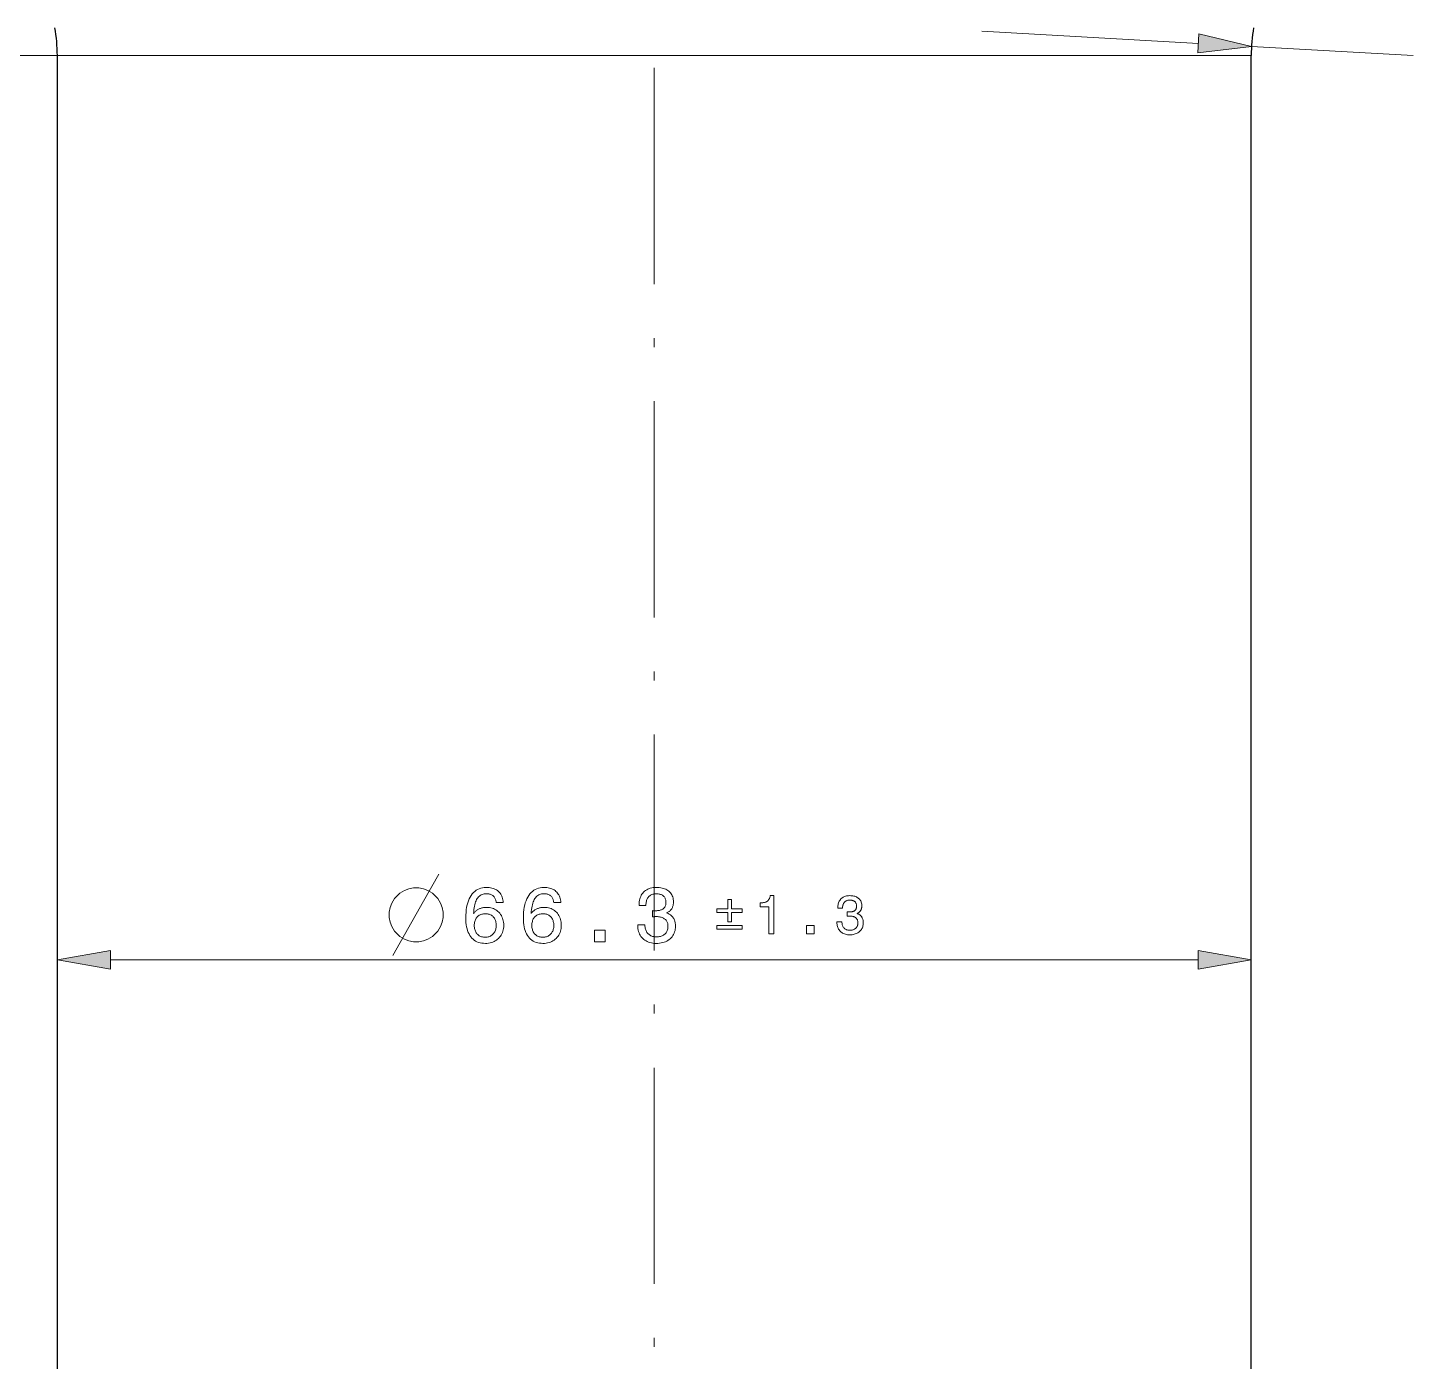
# Model space of a CAD drawing. Extents: x 0 to 420, y 0 to 594.
# Drawn here: x 109.7 to 186.6, y 316.8 to 390.9 of the extents above; entities that cross this region are included whole.
import ezdxf

# ---------------------------------------------------------------- set-up
doc = ezdxf.new("R2010")
doc.units = 0
doc.linetypes.add('DASHDOT', pattern=[18.5, 12, -3, 0.5, -3])

msp = doc.modelspace()

# ---------------------------------------------------------------- linework, layer by layer
at = {"linetype": 'DASHDOT', "lineweight": 13}
msp.add_line((144.475, 518.128), (144.475, 263.401), dxfattribs=at)
at = {"lineweight": 13, "ltscale": 0.301139}
msp.add_line((174.69, 389.992), (162.663, 390.674), dxfattribs=at)
at = {"lineweight": 13, "ltscale": 0.225}
msp.add_line((186.625, 389.315), (177.639, 389.825), dxfattribs=at)
at = {"lineweight": 13}
for p, q in [((111.325, 389.315), (68.419, 389.315)), ((111.325, 389.315), (68.527, 389.315)), ((177.625, 389.315), (115.383, 389.315)), ((114.279, 339.114), (174.67, 339.114))]:
    msp.add_line(p, q, dxfattribs=at)
at = {"lineweight": 13, "ltscale": 0.101454}
msp.add_line((115.383, 389.315), (111.325, 389.315), dxfattribs=at)
at = {"lineweight": 30}
for p, q in [((111.325, 288.215), (111.325, 389.315)), ((177.625, 288.215), (177.625, 389.315))]:
    msp.add_line(p, q, dxfattribs=at)
at = {"lineweight": 13}
for points in [[(174.66, 389.472), (177.639, 389.825), (174.719, 390.512)], [(131.403, 343.114), (131.103, 343.114), (130.853, 343.064), (130.603, 342.964), (130.353, 342.814), (130.053, 342.514), (129.903, 342.264), (129.803, 342.014), (129.753, 341.764), (129.753, 341.464), (129.803, 341.214), (129.903, 340.964), (130.053, 340.714), (130.353, 340.414), (130.603, 340.264), (130.853, 340.164), (131.103, 340.114), (131.403, 340.114), (131.653, 340.164), (131.903, 340.264), (132.153, 340.414), (132.453, 340.714), (132.603, 340.964), (132.703, 341.214), (132.753, 341.464), (132.753, 341.764), (132.703, 342.014), (132.603, 342.264), (132.453, 342.514), (132.153, 342.814), (131.903, 342.964), (131.653, 343.064)], [(136.089, 342.302), (135.692, 342.302), (135.687, 342.348), (135.678, 342.392), (135.668, 342.433), (135.655, 342.472), (135.64, 342.509), (135.623, 342.543), (135.603, 342.576), (135.581, 342.606), (135.557, 342.634), (135.53, 342.66), (135.501, 342.683), (135.47, 342.704), (135.437, 342.723), (135.402, 342.739), (135.365, 342.752), (135.326, 342.763), (135.285, 342.772), (135.241, 342.778), (135.196, 342.782), (135.148, 342.783), (135.084, 342.78), (135.023, 342.772), (134.965, 342.759), (134.91, 342.74), (134.858, 342.716), (134.809, 342.686), (134.763, 342.651), (134.721, 342.61), (134.681, 342.564), (134.645, 342.513), (134.611, 342.456), (134.58, 342.394), (134.553, 342.326), (134.528, 342.253), (134.506, 342.174), (134.487, 342.089), (134.471, 341.999), (134.458, 341.903), (134.447, 341.802), (134.44, 341.695), (134.466, 341.727), (134.493, 341.757), (134.521, 341.786), (134.55, 341.813), (134.581, 341.838), (134.612, 341.862), (134.645, 341.884), (134.678, 341.905), (134.713, 341.924), (134.749, 341.942), (134.786, 341.958), (134.824, 341.972), (134.862, 341.985), (134.902, 341.996), (134.942, 342.005), (134.983, 342.013), (135.025, 342.019), (135.068, 342.023), (135.112, 342.025), (135.157, 342.026), (135.24, 342.023), (135.321, 342.015), (135.398, 342.002), (135.472, 341.983), (135.543, 341.958), (135.61, 341.928), (135.675, 341.892), (135.736, 341.851), (135.794, 341.805), (135.848, 341.753), (135.899, 341.697), (135.944, 341.637), (135.984, 341.574), (136.018, 341.507), (136.048, 341.437), (136.072, 341.363), (136.09, 341.286), (136.103, 341.205), (136.111, 341.121), (136.114, 341.033), (136.111, 340.945), (136.103, 340.861), (136.089, 340.78), (136.069, 340.702), (136.044, 340.628), (136.013, 340.557), (135.976, 340.49), (135.934, 340.425), (135.886, 340.365), (135.833, 340.307), (135.775, 340.254), (135.713, 340.206), (135.648, 340.164), (135.58, 340.128), (135.508, 340.097), (135.432, 340.072), (135.353, 340.053), (135.271, 340.039), (135.185, 340.03), (135.096, 340.028), (134.993, 340.031), (134.895, 340.042), (134.802, 340.06), (134.714, 340.086), (134.63, 340.119), (134.552, 340.159), (134.479, 340.206), (134.41, 340.261), (134.347, 340.323), (134.288, 340.392), (134.235, 340.469), (134.187, 340.551), (134.145, 340.64), (134.109, 340.736), (134.078, 340.838), (134.053, 340.946), (134.033, 341.061), (134.019, 341.182), (134.011, 341.31), (134.008, 341.444), (134.011, 341.602), (134.02, 341.752), (134.035, 341.895), (134.056, 342.03), (134.082, 342.159), (134.115, 342.28), (134.154, 342.394), (134.199, 342.5), (134.25, 342.599), (134.306, 342.691), (134.368, 342.775), (134.435, 342.85), (134.507, 342.917), (134.583, 342.974), (134.664, 343.023), (134.75, 343.062), (134.841, 343.093), (134.937, 343.115), (135.037, 343.129), (135.142, 343.133), (135.226, 343.131), (135.306, 343.124), (135.383, 343.113), (135.456, 343.098), (135.525, 343.079), (135.591, 343.055), (135.653, 343.027), (135.712, 342.994), (135.766, 342.957), (135.818, 342.916), (135.865, 342.871), (135.908, 342.822), (135.946, 342.769), (135.98, 342.714), (136.009, 342.654), (136.034, 342.591), (136.055, 342.524), (136.07, 342.454), (136.082, 342.38)], [(139.287, 342.302), (138.891, 342.302), (138.885, 342.348), (138.877, 342.392), (138.866, 342.433), (138.853, 342.472), (138.838, 342.509), (138.821, 342.543), (138.801, 342.576), (138.779, 342.606), (138.755, 342.634), (138.728, 342.66), (138.699, 342.683), (138.668, 342.704), (138.635, 342.723), (138.6, 342.739), (138.563, 342.752), (138.524, 342.763), (138.483, 342.772), (138.439, 342.778), (138.394, 342.782), (138.347, 342.783), (138.282, 342.78), (138.221, 342.772), (138.163, 342.759), (138.108, 342.74), (138.056, 342.716), (138.007, 342.686), (137.962, 342.651), (137.919, 342.61), (137.879, 342.564), (137.843, 342.513), (137.809, 342.456), (137.779, 342.394), (137.751, 342.326), (137.726, 342.253), (137.704, 342.174), (137.685, 342.089), (137.669, 341.999), (137.656, 341.903), (137.646, 341.802), (137.638, 341.695), (137.664, 341.727), (137.691, 341.757), (137.719, 341.786), (137.748, 341.813), (137.779, 341.838), (137.81, 341.862), (137.843, 341.884), (137.876, 341.905), (137.911, 341.924), (137.947, 341.942), (137.984, 341.958), (138.022, 341.972), (138.06, 341.985), (138.1, 341.996), (138.14, 342.005), (138.182, 342.013), (138.224, 342.019), (138.267, 342.023), (138.31, 342.025), (138.355, 342.026), (138.439, 342.023), (138.519, 342.015), (138.596, 342.002), (138.67, 341.983), (138.741, 341.958), (138.808, 341.928), (138.873, 341.892), (138.934, 341.851), (138.992, 341.805), (139.047, 341.753), (139.097, 341.697), (139.142, 341.637), (139.182, 341.574), (139.217, 341.507), (139.246, 341.437), (139.27, 341.363), (139.288, 341.286), (139.302, 341.205), (139.31, 341.121), (139.312, 341.033), (139.309, 340.945), (139.301, 340.861), (139.287, 340.78), (139.267, 340.702), (139.242, 340.628), (139.211, 340.557), (139.174, 340.49), (139.132, 340.425), (139.084, 340.365), (139.031, 340.307), (138.973, 340.254), (138.911, 340.206), (138.846, 340.164), (138.778, 340.128), (138.706, 340.097), (138.63, 340.072), (138.551, 340.053), (138.469, 340.039), (138.383, 340.03), (138.294, 340.028), (138.191, 340.031), (138.093, 340.042), (138, 340.06), (137.912, 340.086), (137.829, 340.119), (137.75, 340.159), (137.677, 340.206), (137.608, 340.261), (137.545, 340.323), (137.486, 340.392), (137.433, 340.469), (137.386, 340.551), (137.343, 340.64), (137.307, 340.736), (137.276, 340.838), (137.251, 340.946), (137.231, 341.061), (137.217, 341.182), (137.209, 341.31), (137.206, 341.444), (137.209, 341.602), (137.218, 341.752), (137.233, 341.895), (137.254, 342.03), (137.281, 342.159), (137.313, 342.28), (137.352, 342.394), (137.397, 342.5), (137.448, 342.599), (137.504, 342.691), (137.566, 342.775), (137.633, 342.85), (137.705, 342.917), (137.781, 342.974), (137.863, 343.023), (137.949, 343.062), (138.039, 343.093), (138.135, 343.115), (138.235, 343.129), (138.34, 343.133), (138.424, 343.131), (138.504, 343.124), (138.581, 343.113), (138.654, 343.098), (138.723, 343.079), (138.789, 343.055), (138.851, 343.027), (138.91, 342.994), (138.965, 342.957), (139.016, 342.916), (139.063, 342.871), (139.106, 342.822), (139.144, 342.769), (139.178, 342.714), (139.208, 342.654), (139.232, 342.591), (139.253, 342.524), (139.269, 342.454), (139.28, 342.38)], [(143.558, 341.054), (143.957, 341.054), (143.959, 340.992), (143.966, 340.934), (143.975, 340.877), (143.987, 340.824), (144.003, 340.774), (144.022, 340.726), (144.044, 340.681), (144.07, 340.639), (144.099, 340.6), (144.131, 340.564), (144.165, 340.531), (144.203, 340.502), (144.243, 340.475), (144.286, 340.453), (144.332, 340.434), (144.38, 340.418), (144.431, 340.406), (144.484, 340.397), (144.541, 340.392), (144.6, 340.39), (144.657, 340.392), (144.713, 340.397), (144.765, 340.404), (144.816, 340.416), (144.863, 340.43), (144.909, 340.447), (144.951, 340.468), (144.992, 340.491), (145.029, 340.518), (145.064, 340.548), (145.097, 340.581), (145.126, 340.616), (145.151, 340.654), (145.173, 340.694), (145.192, 340.736), (145.207, 340.781), (145.219, 340.828), (145.227, 340.877), (145.232, 340.929), (145.234, 340.983), (145.233, 341.032), (145.227, 341.079), (145.219, 341.123), (145.207, 341.166), (145.192, 341.206), (145.174, 341.244), (145.152, 341.28), (145.127, 341.313), (145.098, 341.345), (145.067, 341.374), (145.032, 341.4), (144.994, 341.424), (144.954, 341.445), (144.911, 341.463), (144.865, 341.479), (144.816, 341.491), (144.765, 341.501), (144.711, 341.508), (144.655, 341.513), (144.595, 341.514), (144.587, 341.514), (144.578, 341.514), (144.57, 341.514), (144.561, 341.514), (144.552, 341.513), (144.543, 341.513), (144.534, 341.513), (144.525, 341.513), (144.516, 341.512), (144.507, 341.512), (144.497, 341.511), (144.487, 341.511), (144.476, 341.51), (144.465, 341.51), (144.453, 341.509), (144.441, 341.508), (144.427, 341.508), (144.414, 341.507), (144.399, 341.506), (144.385, 341.505), (144.385, 341.845), (144.394, 341.844), (144.403, 341.844), (144.412, 341.844), (144.421, 341.843), (144.43, 341.843), (144.439, 341.843), (144.447, 341.842), (144.456, 341.842), (144.465, 341.842), (144.473, 341.842), (144.481, 341.842), (144.49, 341.841), (144.498, 341.841), (144.506, 341.841), (144.514, 341.841), (144.521, 341.841), (144.529, 341.841), (144.537, 341.841), (144.544, 341.841), (144.551, 341.841), (144.608, 341.842), (144.661, 341.845), (144.712, 341.851), (144.76, 341.859), (144.804, 341.869), (144.846, 341.882), (144.885, 341.897), (144.92, 341.914), (144.953, 341.934), (144.982, 341.956), (145.009, 341.98), (145.033, 342.006), (145.054, 342.035), (145.072, 342.067), (145.087, 342.101), (145.1, 342.137), (145.11, 342.176), (145.117, 342.217), (145.121, 342.261), (145.122, 342.307), (145.121, 342.351), (145.117, 342.393), (145.11, 342.434), (145.101, 342.472), (145.088, 342.508), (145.074, 342.542), (145.056, 342.574), (145.035, 342.603), (145.012, 342.631), (144.986, 342.657), (144.958, 342.68), (144.927, 342.701), (144.894, 342.719), (144.859, 342.735), (144.821, 342.748), (144.78, 342.759), (144.738, 342.768), (144.693, 342.774), (144.645, 342.778), (144.595, 342.779), (144.539, 342.777), (144.486, 342.772), (144.436, 342.764), (144.388, 342.753), (144.343, 342.738), (144.301, 342.72), (144.262, 342.699), (144.225, 342.675), (144.191, 342.647), (144.16, 342.617), (144.132, 342.583), (144.107, 342.546), (144.084, 342.505), (144.065, 342.462), (144.049, 342.416), (144.035, 342.367), (144.025, 342.315), (144.017, 342.26), (144.013, 342.201), (144.011, 342.14), (143.628, 342.14), (143.628, 342.17), (143.63, 342.256), (143.638, 342.339), (143.651, 342.418), (143.669, 342.493), (143.692, 342.565), (143.72, 342.634), (143.753, 342.699), (143.792, 342.76), (143.835, 342.818), (143.884, 342.872), (143.937, 342.921), (143.993, 342.966), (144.054, 343.005), (144.117, 343.039), (144.185, 343.068), (144.255, 343.091), (144.33, 343.109), (144.408, 343.123), (144.489, 343.13), (144.574, 343.133), (144.664, 343.131), (144.75, 343.125), (144.831, 343.114), (144.909, 343.099), (144.982, 343.08), (145.051, 343.056), (145.117, 343.029), (145.177, 342.997), (145.234, 342.961), (145.287, 342.92), (145.335, 342.876), (145.378, 342.828), (145.416, 342.777), (145.449, 342.723), (145.477, 342.665), (145.499, 342.604), (145.517, 342.539), (145.53, 342.471), (145.537, 342.4), (145.54, 342.326), (145.539, 342.283), (145.536, 342.241), (145.531, 342.201), (145.525, 342.162), (145.516, 342.124), (145.505, 342.088), (145.493, 342.053), (145.478, 342.019), (145.462, 341.986), (145.444, 341.955), (145.424, 341.924), (145.402, 341.896), (145.378, 341.869), (145.353, 341.843), (145.325, 341.819), (145.296, 341.796), (145.265, 341.775), (145.232, 341.755), (145.197, 341.737), (145.16, 341.721), (145.208, 341.702), (145.253, 341.681), (145.295, 341.658), (145.336, 341.634), (145.374, 341.607), (145.409, 341.579), (145.442, 341.548), (145.473, 341.515), (145.502, 341.481), (145.528, 341.444), (145.552, 341.406), (145.573, 341.366), (145.592, 341.324), (145.609, 341.28), (145.622, 341.235), (145.634, 341.188), (145.642, 341.139), (145.649, 341.089), (145.652, 341.037), (145.654, 340.983), (145.651, 340.898), (145.642, 340.817), (145.627, 340.739), (145.606, 340.664), (145.58, 340.593), (145.547, 340.525), (145.509, 340.461), (145.465, 340.4), (145.415, 340.343), (145.359, 340.289), (145.298, 340.239), (145.233, 340.195), (145.164, 340.156), (145.091, 340.122), (145.015, 340.093), (144.935, 340.069), (144.85, 340.051), (144.762, 340.038), (144.67, 340.03), (144.574, 340.028), (144.483, 340.03), (144.396, 340.038), (144.313, 340.052), (144.233, 340.071), (144.157, 340.096), (144.085, 340.126), (144.017, 340.161), (143.952, 340.202), (143.891, 340.248), (143.834, 340.3), (143.782, 340.356), (143.735, 340.416), (143.693, 340.479), (143.658, 340.546), (143.627, 340.617), (143.602, 340.691), (143.583, 340.769), (143.569, 340.851), (143.561, 340.936), (143.558, 341.025)], [(148.555, 341.222), (148.555, 341.746), (147.956, 341.746), (147.956, 341.951), (148.555, 341.951), (148.555, 342.471), (148.763, 342.471), (148.763, 341.951), (149.362, 341.951), (149.362, 341.746), (148.763, 341.746), (148.763, 341.222)], [(150.845, 340.564), (150.845, 342.057), (150.355, 342.057), (150.355, 342.271), (150.408, 342.273), (150.458, 342.277), (150.505, 342.282), (150.549, 342.29), (150.591, 342.299), (150.629, 342.309), (150.665, 342.322), (150.699, 342.337), (150.729, 342.353), (150.757, 342.371), (150.782, 342.391), (150.805, 342.414), (150.826, 342.439), (150.845, 342.466), (150.862, 342.495), (150.877, 342.527), (150.889, 342.561), (150.9, 342.598), (150.908, 342.636), (150.915, 342.677), (151.12, 342.677), (151.12, 340.564)], [(154.614, 341.222), (154.893, 341.222), (154.895, 341.179), (154.9, 341.138), (154.906, 341.098), (154.915, 341.061), (154.926, 341.026), (154.939, 340.992), (154.955, 340.961), (154.973, 340.932), (154.993, 340.904), (155.015, 340.879), (155.039, 340.856), (155.066, 340.835), (155.094, 340.817), (155.124, 340.801), (155.156, 340.788), (155.189, 340.777), (155.225, 340.768), (155.263, 340.762), (155.302, 340.759), (155.343, 340.757), (155.384, 340.758), (155.422, 340.762), (155.459, 340.767), (155.495, 340.775), (155.528, 340.785), (155.56, 340.797), (155.59, 340.812), (155.618, 340.828), (155.644, 340.847), (155.669, 340.868), (155.691, 340.891), (155.711, 340.916), (155.729, 340.942), (155.745, 340.97), (155.758, 340.999), (155.769, 341.031), (155.777, 341.063), (155.783, 341.098), (155.786, 341.134), (155.788, 341.172), (155.786, 341.206), (155.783, 341.239), (155.777, 341.27), (155.769, 341.3), (155.758, 341.328), (155.745, 341.355), (155.73, 341.38), (155.712, 341.403), (155.692, 341.425), (155.67, 341.446), (155.646, 341.464), (155.619, 341.481), (155.591, 341.496), (155.561, 341.509), (155.529, 341.519), (155.495, 341.528), (155.459, 341.535), (155.422, 341.54), (155.382, 341.543), (155.34, 341.544), (155.334, 341.544), (155.328, 341.544), (155.322, 341.544), (155.316, 341.544), (155.31, 341.544), (155.304, 341.543), (155.298, 341.543), (155.291, 341.543), (155.285, 341.543), (155.278, 341.542), (155.272, 341.542), (155.265, 341.542), (155.257, 341.541), (155.249, 341.541), (155.241, 341.541), (155.232, 341.54), (155.223, 341.54), (155.213, 341.539), (155.203, 341.539), (155.193, 341.538), (155.193, 341.776), (155.199, 341.775), (155.206, 341.775), (155.212, 341.775), (155.218, 341.775), (155.225, 341.774), (155.231, 341.774), (155.237, 341.774), (155.243, 341.774), (155.249, 341.774), (155.255, 341.773), (155.261, 341.773), (155.266, 341.773), (155.272, 341.773), (155.278, 341.773), (155.283, 341.773), (155.289, 341.773), (155.294, 341.773), (155.299, 341.773), (155.304, 341.773), (155.309, 341.773), (155.349, 341.773), (155.387, 341.776), (155.422, 341.78), (155.455, 341.786), (155.487, 341.793), (155.516, 341.802), (155.543, 341.812), (155.568, 341.824), (155.59, 341.838), (155.611, 341.853), (155.63, 341.87), (155.646, 341.889), (155.661, 341.909), (155.674, 341.931), (155.685, 341.955), (155.694, 341.98), (155.7, 342.007), (155.705, 342.036), (155.708, 342.067), (155.709, 342.099), (155.708, 342.13), (155.706, 342.16), (155.701, 342.188), (155.694, 342.215), (155.686, 342.24), (155.675, 342.264), (155.663, 342.286), (155.648, 342.307), (155.632, 342.326), (155.614, 342.344), (155.594, 342.36), (155.573, 342.375), (155.549, 342.387), (155.525, 342.399), (155.498, 342.408), (155.47, 342.416), (155.44, 342.422), (155.408, 342.426), (155.375, 342.429), (155.34, 342.429), (155.301, 342.428), (155.264, 342.425), (155.229, 342.419), (155.195, 342.411), (155.164, 342.401), (155.134, 342.388), (155.107, 342.374), (155.081, 342.357), (155.057, 342.337), (155.036, 342.316), (155.016, 342.292), (154.998, 342.266), (154.983, 342.238), (154.969, 342.208), (154.958, 342.176), (154.948, 342.141), (154.941, 342.105), (154.936, 342.066), (154.933, 342.025), (154.932, 341.982), (154.663, 341.982), (154.663, 342.003), (154.665, 342.063), (154.67, 342.121), (154.679, 342.177), (154.692, 342.23), (154.708, 342.28), (154.728, 342.328), (154.751, 342.373), (154.778, 342.416), (154.808, 342.456), (154.842, 342.494), (154.879, 342.529), (154.919, 342.56), (154.961, 342.588), (155.006, 342.611), (155.053, 342.632), (155.102, 342.648), (155.154, 342.661), (155.209, 342.67), (155.266, 342.675), (155.326, 342.677), (155.389, 342.676), (155.449, 342.671), (155.506, 342.664), (155.56, 342.653), (155.611, 342.64), (155.66, 342.624), (155.705, 342.604), (155.748, 342.582), (155.788, 342.557), (155.824, 342.528), (155.858, 342.497), (155.888, 342.464), (155.915, 342.428), (155.938, 342.39), (155.957, 342.35), (155.973, 342.307), (155.986, 342.262), (155.994, 342.214), (156, 342.164), (156.002, 342.112), (156.001, 342.082), (155.999, 342.053), (155.995, 342.025), (155.991, 341.998), (155.985, 341.971), (155.977, 341.946), (155.969, 341.921), (155.959, 341.897), (155.947, 341.874), (155.934, 341.852), (155.92, 341.831), (155.905, 341.811), (155.888, 341.792), (155.87, 341.774), (155.851, 341.758), (155.831, 341.742), (155.809, 341.727), (155.786, 341.713), (155.762, 341.7), (155.736, 341.689), (155.769, 341.675), (155.8, 341.661), (155.83, 341.645), (155.859, 341.628), (155.885, 341.609), (155.91, 341.589), (155.933, 341.568), (155.955, 341.545), (155.975, 341.521), (155.993, 341.495), (156.01, 341.468), (156.025, 341.44), (156.038, 341.411), (156.05, 341.38), (156.059, 341.349), (156.067, 341.316), (156.073, 341.282), (156.078, 341.246), (156.08, 341.21), (156.081, 341.172), (156.079, 341.113), (156.073, 341.056), (156.063, 341.001), (156.048, 340.949), (156.03, 340.899), (156.007, 340.852), (155.98, 340.807), (155.949, 340.765), (155.914, 340.724), (155.875, 340.687), (155.832, 340.652), (155.787, 340.621), (155.738, 340.593), (155.688, 340.569), (155.634, 340.549), (155.578, 340.533), (155.519, 340.52), (155.457, 340.511), (155.393, 340.505), (155.326, 340.504), (155.262, 340.505), (155.201, 340.511), (155.143, 340.521), (155.087, 340.534), (155.034, 340.551), (154.983, 340.572), (154.935, 340.597), (154.89, 340.625), (154.848, 340.658), (154.808, 340.694), (154.771, 340.733), (154.738, 340.775), (154.709, 340.82), (154.684, 340.867), (154.663, 340.916), (154.645, 340.968), (154.632, 341.023), (154.622, 341.08), (154.616, 341.139), (154.614, 341.202)], [(135.697, 341.029), (135.695, 341.086), (135.69, 341.142), (135.682, 341.194), (135.671, 341.245), (135.656, 341.293), (135.638, 341.338), (135.617, 341.381), (135.593, 341.422), (135.565, 341.461), (135.534, 341.497), (135.501, 341.53), (135.465, 341.56), (135.428, 341.586), (135.388, 341.609), (135.347, 341.628), (135.303, 341.644), (135.257, 341.656), (135.21, 341.665), (135.16, 341.67), (135.108, 341.672), (135.051, 341.67), (134.995, 341.665), (134.943, 341.656), (134.893, 341.644), (134.845, 341.629), (134.8, 341.61), (134.758, 341.587), (134.718, 341.561), (134.68, 341.532), (134.646, 341.499), (134.614, 341.463), (134.585, 341.425), (134.56, 341.384), (134.538, 341.34), (134.52, 341.294), (134.505, 341.245), (134.493, 341.194), (134.485, 341.14), (134.48, 341.084), (134.478, 341.025), (134.48, 340.966), (134.485, 340.909), (134.493, 340.855), (134.505, 340.804), (134.519, 340.754), (134.538, 340.708), (134.559, 340.664), (134.584, 340.622), (134.612, 340.583), (134.644, 340.546), (134.678, 340.513), (134.714, 340.482), (134.753, 340.456), (134.795, 340.433), (134.838, 340.413), (134.884, 340.397), (134.933, 340.385), (134.983, 340.376), (135.036, 340.371), (135.092, 340.369), (135.144, 340.371), (135.195, 340.376), (135.244, 340.386), (135.291, 340.398), (135.336, 340.415), (135.379, 340.435), (135.419, 340.458), (135.458, 340.486), (135.494, 340.517), (135.529, 340.552), (135.561, 340.589), (135.589, 340.629), (135.614, 340.671), (135.636, 340.715), (135.655, 340.762), (135.67, 340.811), (135.682, 340.862), (135.69, 340.915), (135.695, 340.971)], [(138.895, 341.029), (138.893, 341.086), (138.888, 341.142), (138.88, 341.194), (138.869, 341.245), (138.854, 341.293), (138.836, 341.338), (138.815, 341.381), (138.791, 341.422), (138.763, 341.461), (138.732, 341.497), (138.699, 341.53), (138.663, 341.56), (138.626, 341.586), (138.586, 341.609), (138.545, 341.628), (138.501, 341.644), (138.456, 341.656), (138.408, 341.665), (138.358, 341.67), (138.307, 341.672), (138.249, 341.67), (138.194, 341.665), (138.141, 341.656), (138.091, 341.644), (138.043, 341.629), (137.998, 341.61), (137.956, 341.587), (137.916, 341.561), (137.879, 341.532), (137.844, 341.499), (137.812, 341.463), (137.783, 341.425), (137.758, 341.384), (137.737, 341.34), (137.718, 341.294), (137.703, 341.245), (137.691, 341.194), (137.683, 341.14), (137.678, 341.084), (137.676, 341.025), (137.678, 340.966), (137.683, 340.909), (137.691, 340.855), (137.703, 340.804), (137.718, 340.754), (137.736, 340.708), (137.757, 340.664), (137.782, 340.622), (137.81, 340.583), (137.842, 340.546), (137.876, 340.513), (137.913, 340.482), (137.952, 340.456), (137.993, 340.433), (138.036, 340.413), (138.082, 340.397), (138.131, 340.385), (138.181, 340.376), (138.234, 340.371), (138.29, 340.369), (138.343, 340.371), (138.394, 340.376), (138.442, 340.386), (138.489, 340.398), (138.534, 340.415), (138.577, 340.435), (138.617, 340.458), (138.656, 340.486), (138.693, 340.517), (138.727, 340.552), (138.759, 340.589), (138.787, 340.629), (138.813, 340.671), (138.834, 340.715), (138.853, 340.762), (138.868, 340.811), (138.88, 340.862), (138.888, 340.915), (138.893, 340.971)], [(147.956, 341.017), (149.362, 341.017), (149.362, 340.809), (147.956, 340.809)], [(152.929, 340.564), (152.929, 341.014), (153.347, 341.014), (153.347, 340.564)], [(141.151, 340.114), (141.151, 340.757), (141.747, 340.757), (141.747, 340.114)], [(114.279, 339.635), (111.325, 339.114), (114.279, 338.593)], [(174.67, 338.593), (177.625, 339.114), (174.67, 339.635)]]:
    msp.add_lwpolyline(points, close=True, dxfattribs=at)
msp.add_lwpolyline([(129.953, 339.364), (131.653, 342.364), (132.503, 343.864)], dxfattribs=at)
at = {"lineweight": 30}
for centre, start, end in [((102.325, 389.315), 360, 9.88379), ((186.625, 389.315), 170.1162, 179.99999)]:
    msp.add_arc(centre, 9, start, end, dxfattribs=at)
at = {"lineweight": 13}
for points in [[(174.66, 389.472), (177.639, 389.825), (174.66, 389.472), (174.719, 390.512)], [(114.279, 339.635), (111.325, 339.114), (114.279, 339.635), (114.279, 338.593)], [(174.67, 338.593), (177.625, 339.114), (174.67, 338.593), (174.67, 339.635)]]:
    msp.add_solid(points, dxfattribs=at)

doc.saveas('drawing.dxf')
